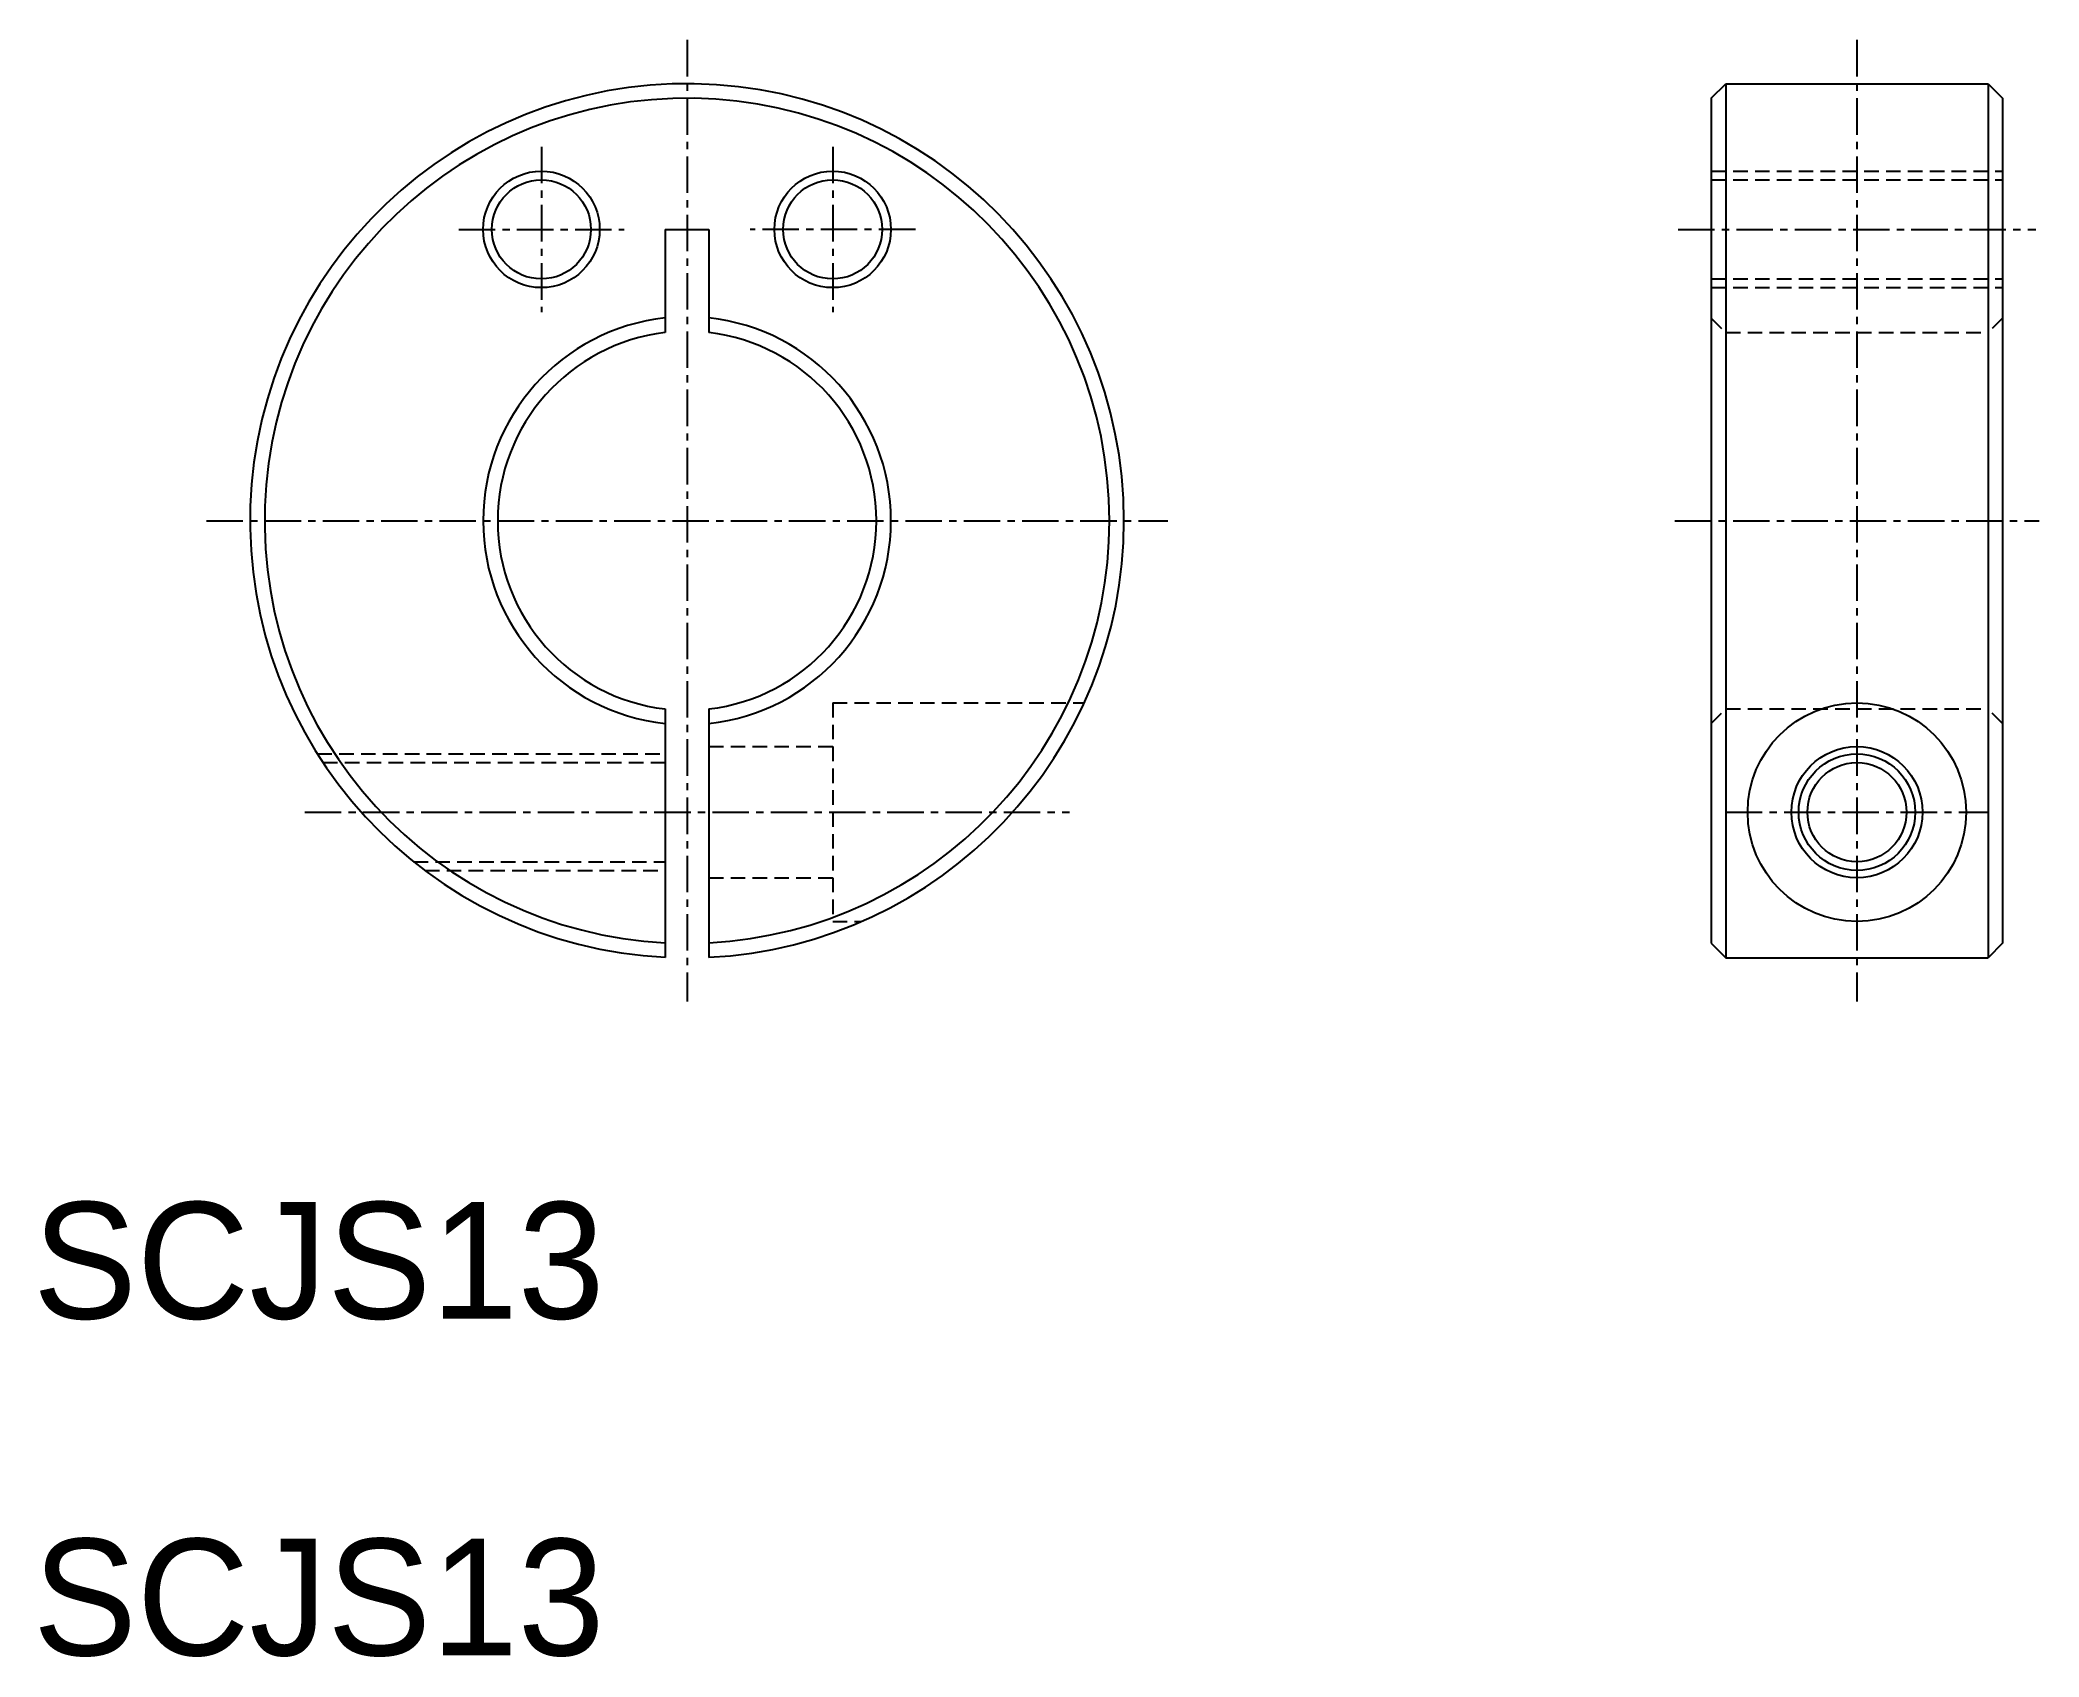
# Model space of a CAD drawing. Extents: x 131.8 to 200.5, y 304.3 to 359.8.
import ezdxf

# ---------------------------------------------------------------- set-up
doc = ezdxf.new("R2010")
doc.units = 0
doc.linetypes.add('CENTER', pattern=[2, 1.25, -0.25, 0.25, -0.25])
doc.linetypes.add('DASHED', pattern=[0.75, 0.5, -0.25])
doc.layers.get('0').update_dxf_attribs({"linetype": 'CONTINUOUS'})
doc.layers.add('CENTER', color=1, linetype='CENTER')

msp = doc.modelspace()

# ---------------------------------------------------------------- linework, layer by layer
at = {"color": 7, "linetype": 'CONTINUOUS'}
for p, q in [((189.204, 357.831), (189.704, 358.331)), ((189.704, 358.331), (198.704, 358.331)), ((189.704, 358.331), (189.704, 328.331)), ((198.704, 358.331), (198.704, 328.331)), ((198.704, 358.331), (199.204, 357.831)), ((189.204, 357.831), (189.204, 328.831)), ((199.204, 357.831), (199.204, 328.831)), ((153.292, 353.331), (154.792, 353.331)), ((153.292, 353.331), (153.292, 349.787)), ((154.792, 353.331), (154.792, 349.787)), ((153.292, 336.874), (153.292, 328.349)), ((154.792, 336.874), (154.792, 328.349)), ((189.204, 328.831), (189.704, 328.331)), ((199.204, 328.831), (198.704, 328.331)), ((189.704, 328.331), (198.704, 328.331))]:
    msp.add_line(p, q, dxfattribs=at)
at = {"color": 3, "linetype": 'DASHED'}
for p, q in [((189.204, 355.331), (199.204, 355.331)), ((189.204, 355.031), (199.204, 355.031)), ((189.204, 351.631), (199.204, 351.631)), ((189.204, 351.331), (199.204, 351.331)), ((189.204, 350.287), (189.704, 349.787)), ((199.204, 350.287), (198.704, 349.787)), ((189.704, 349.787), (198.704, 349.787)), ((159.042, 337.081), (159.042, 329.581)), ((159.042, 337.081), (167.678, 337.081)), ((189.204, 336.374), (189.704, 336.874)), ((189.704, 336.874), (198.704, 336.874)), ((199.204, 336.374), (198.704, 336.874)), ((154.792, 335.581), (159.042, 335.581)), ((141.353, 335.331), (153.292, 335.331)), ((141.548, 335.031), (153.292, 335.031)), ((144.655, 331.631), (153.292, 331.631)), ((145.042, 331.331), (153.292, 331.331)), ((154.792, 331.081), (159.042, 331.081)), ((159.042, 329.581), (160.037, 329.581))]:
    msp.add_line(p, q, dxfattribs=at)
at = {"color": 1, "linetype": 'CENTER'}
msp.add_line((189.704, 333.331), (198.704, 333.331), dxfattribs=at)
at = {"color": 3, "linetype": 'CONTINUOUS'}
for centre in [(149.042, 353.331), (159.042, 353.331), (194.204, 333.331)]:
    msp.add_circle(centre, 2, dxfattribs=at)
for centre, radius in [((149.042, 353.331), 1.7), ((159.042, 353.331), 1.7), ((194.204, 333.331), 3.75), ((194.204, 333.331), 1.7)]:
    msp.add_circle(centre, radius)
at = {"color": 7, "linetype": 'CONTINUOUS'}
msp.add_circle((194.204, 333.331), 2.25, dxfattribs=at)
for radius, start, end in [(15, 0, 267.13403), (14.5, 0, 267.0351), (7, 96.15064, 263.84936), (7, 0, 83.84936), (6.5, 96.62581, 263.3742), (6.5, 0, 83.37419), (14.5, 272.9649, 0), (15, 272.86599, 0), (6.5, 276.62581, 0), (7, 276.15064, 0)]:
    msp.add_arc((154.042, 343.331), radius, start, end, dxfattribs=at)
at = {"layer": 'CENTER', "color": 1, "linetype": 'CENTER'}
for p, q in [((154.042, 359.831), (154.042, 326.831)), ((194.204, 359.831), (194.204, 326.831)), ((149.042, 356.168), (149.042, 350.493)), ((159.042, 356.168), (159.042, 350.493)), ((146.204, 353.331), (151.88, 353.331)), ((161.88, 353.331), (156.204, 353.331)), ((188.069, 353.331), (200.339, 353.331)), ((137.542, 343.331), (170.542, 343.331)), ((187.954, 343.331), (200.454, 343.331)), ((140.917, 333.331), (167.167, 333.331))]:
    msp.add_line(p, q, dxfattribs=at)

# ---------------------------------------------------------------- texts
for p in [(131.587, 315.949), (131.587, 304.394)]:
    msp.add_text('SCJS13', height=4).set_placement(p)

doc.saveas('drawing.dxf')
